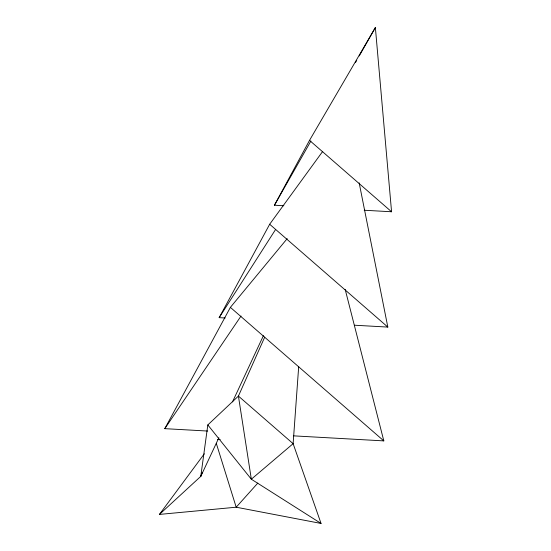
<?xml version="1.0" encoding="UTF-8"?>
<svg xmlns="http://www.w3.org/2000/svg" width="551" height="551" viewBox="0 0 551 551"><rect width="100%" height="100%" fill="white"/><g stroke="black" fill="none" stroke-linecap="round" stroke-linejoin="round"><path stroke-width="0.83" d="M298.697 366.539L293.125 443.679L321.047 523.45L236.193 507.209L159.432 514.42L204.325 453.79M264.707 337.157L238.418 396.079L207.823 424.931L200.771 476.381L159.432 514.42M202.286 472.441L200.771 476.381L218.871 437.776M232.501 401.899L263.426 335.635M283.841 205.75L274.439 205.227L309.517 140.367L375.369 27.55L391.568 211.77L364.211 210.241M225.159 317.989L219.167 317.658L269.673 224.257L322.7 151.387M207.734 431.054L164.79 428.657L230.38 307.368L287.195 238.638M274.439 205.227L310.909 141.022M355.436 62.635L356.711 60.396M359.252 55.92L375.369 27.55M219.167 317.658L275.624 229.423M164.79 428.657L241.028 316.04M257.827 483.069L236.193 507.209L216.309 443.41M354.438 325.214L387.828 327.08L359.169 182.863M293.635 435.855L383.82 440.89L345.181 289.399M217.611 439.464L220.186 439.608M321.047 523.45L251.339 479.212L207.823 424.931M309.517 140.367L391.568 211.77M269.673 224.257L387.828 327.08M230.38 307.368L383.82 440.89M293.125 443.679L251.339 479.212L238.418 396.079L293.125 443.679"/></g></svg>
